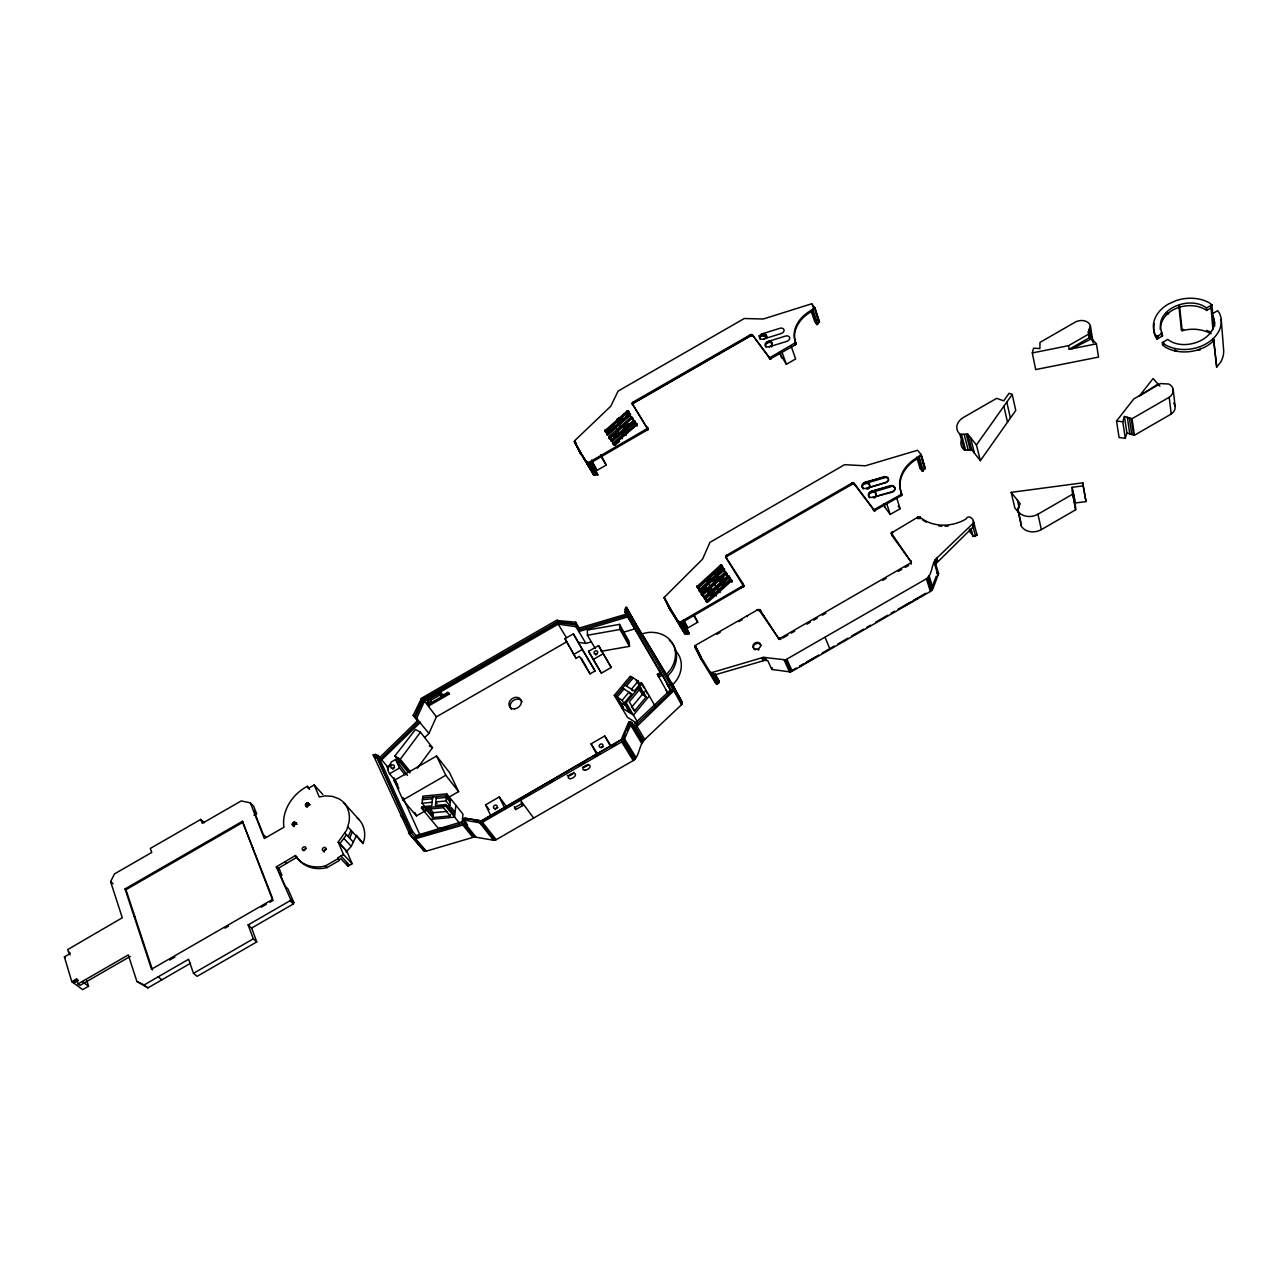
<?xml version="1.0" encoding="UTF-8"?>
<svg xmlns="http://www.w3.org/2000/svg" width="1288" height="1288" viewBox="0 0 1288 1288"><rect width="100%" height="100%" fill="white"/><g stroke="black" fill="none" stroke-linecap="round" stroke-linejoin="round"><path stroke-width="1.5" d="M811.005 310.456L814.805 321.807L816.995 324.64L819.426 321.759L814.789 307.574L811.617 303.807L763.269 319.005L744.255 318.522L618.095 391.085L610.786 406.203L574.915 440.48L574.512 442.154L591.289 470.635L578.908 450.542L586.652 461.973L588.761 462.489L647.462 428.469L632.295 403.82L632.971 402.146L750.566 334.639L752.562 335.057L769.612 357.823L795.743 342.528M752.128 334.687L770.192 358.966L795.517 344.749L794.841 340.129A32.925 24.52 -19.7 0 1 811.504 310.118L814.789 307.574M632.183 403.547L647.977 429.548L591.369 462.424L597.857 474.902L593.446 474.773L574.512 442.154M632.811 404.899L633.471 403.225L750.534 335.975L752.981 336.184M664.206 597.407L670.517 610.496L684.636 633.535L687.422 633.455L687.937 634.437L689.322 633.632L683.236 621.734L743.723 586.475L726.335 558.187L726.996 556.336L852.495 484.095L854.685 484.626L874.327 510.805L901.407 495.59L900.972 491.646A35.34 28.03 -16 0 1 917.942 458.415L922.433 471.36L925.106 468.269L921.097 454.535L917.587 450.253L865.359 465.805L844.606 464.678L709.946 542.361L702.54 559.153L664.206 597.407L684.636 633.535M660.873 673.753L624.938 612.009L625.726 607.356L671.451 682.672L682.286 702.733L681.529 704.697L644.757 739.441C638.687 745.06 639.975 755.718 633.213 760.58L496.186 839.695L493.513 840.227L474.37 836.959L426.28 851.159L423.237 850M633.406 727.269L673.061 689.724L669.889 683.928L671.644 683.992L671.451 682.672M309.619 804.678C306.431 807.93 303.066 804.066 308.025 802.955C311.149 804.147 306.286 808.494 305.481 805.225M581.081 454.696L576.976 445.745M295.516 822.613C293.567 831.001 290.589 817.558 297.142 824.304M294.936 824.24L294.598 823.402L293.873 826.188L292.247 824.497M975.274 535.309L977.109 535.309L976.771 534.069M1214.536 326.379L1214.793 322.773L1212.201 313.837L1217.675 310.682L1219.382 313.081A34.164 25.374 -9.2 0 1 1206.309 343.687A34.164 25.374 -9.2 0 1 1164.787 344.54L1162.323 342.576L1167.797 339.42C1184.735 353.137 1223.165 337.714 1212.201 313.837M911.083 561.922L891.328 533.007L917.845 517.164L922.385 518.855A36.257 28.916 -15.5 0 0 965.92 519.08C968.56 513.622 975.612 520.046 972.939 523.491L936.795 558.106C930.918 563.548 933.011 574.142 926.41 578.795L785.567 659.842L763.301 657.363L711.443 672.674L709.736 671.547L694.828 646.834L695.842 645.127L758.262 609.449L760.339 610.335L778.113 637.721C778 639.492 781.864 640.184 780.528 638.091L910.455 563.033L911.083 561.922L891.892 535.47L891.554 532.54M1160.263 329.454C1160.923 307.993 1190.756 299.476 1206.695 310.44L1211.074 307.929M462.167 822.05L462.956 814.145L446.743 793.859L422.85 796.161L422.061 803.245L425.04 806.835M429.226 807.737L428.84 811.279L426.135 808.027L425.99 809.363L432.8 817.574L450.188 815.948L450.317 814.612M453.891 810.78L453.537 814.322L450.913 811.07L451.283 807.528L453.891 810.78L450.687 811.07M455.839 805.225L454.616 817.156L430.852 819.361M459.397 823.048L445.471 805.869L445.616 804.533L435.457 805.483L436.423 796.596M445.616 804.533L449.512 809.331L449.834 805.789L445.954 800.959L446.743 793.859M446.662 806.079L449.834 805.789L450.43 800.46L446.55 795.63L422.657 797.932M450.188 815.948L443.491 807.705L443.636 806.369M432.8 817.574L433.332 812.712L430.659 809.476L430.273 813.018L432.945 816.238M432.736 796.95L431.77 805.837L421.659 806.803L421.514 808.139L438.178 828.168L448.015 827.266M375.516 754.382L410.695 832.257L409.697 834.044L373.23 754.913L375.516 754.382L379.928 759.679L381.731 759.807L420.403 722.359L417.376 720.845L413.174 715.404L421.562 698.193L556.271 620.43L575.736 622.217L579.214 628.061L578.827 631.555L627.675 616.952M921.097 454.535L917.603 457.304A35.372 28.046 -16.1 0 0 900.618 490.551L901.053 494.495L873.956 509.71L854.314 483.531L852.109 483L726.529 555.289L725.852 557.157L743.224 583.931L743.128 585.654L680.515 621.943L678.213 621.267L668.472 606.519L682.608 629.591L677.246 619.818M628.335 615.117L579.02 629.8L575.543 623.956L575.736 622.217M591.498 641.762L585.911 643.437L575.929 626.692L576.122 624.938L558.106 622.619L423.205 700.318L415.38 717.078L428.952 733.419L424.702 737.541M465.805 821.003L465 820.859L464.517 824.739L474.37 836.959M796.129 343.993L795.759 342.64M819.426 321.759L817.526 318.941M465.306 824.787L465.612 822.935M888.318 480.134C889.187 478.83 887.77 482.163 885.581 482.646L866.583 488.329A3.88 3.075 -18.6 0 1 861.978 486.606A3.88 3.075 -18.6 0 1 864.731 482.469L884.663 476.576L887.351 477.22L888.623 479.861M704.053 597.294L705.937 598.437L728.944 577.845L729.25 576.412L727.446 576.171L704.439 596.73L705.083 599.58L704.939 597.745L727.913 577.185L729.716 577.443M706.162 601.061L729.636 579.584L731.455 579.841L731.149 581.274L708.11 601.899L706.162 601.061L706.677 602.381M706.645 602.076L730.119 580.614L732.067 581.435M699.03 590.065L722.423 568.716L724.017 568.749L723.92 570.391L700.962 590.902C697.935 589.775 699.529 592.979 699.98 590.226L722.89 569.747L724.5 569.779M701.284 593.865L724.693 572.468L726.303 572.5L726.207 574.142L703.216 594.686C699.706 593.607 703.087 596.521 701.3 594.154M701.767 594.879L725.176 573.498L727.092 574.013M696.985 586.587L720.33 565.287L722.133 565.529L721.827 566.945L698.917 587.409L696.985 586.587L697.806 588.391M721.666 565.158L722.681 567.428L720.813 566.317L697.5 587.908M611.092 440.013L611.623 441.076L633.712 421.723C636.594 423.398 635.451 420.983 633.197 420.661L611.462 439.514L611.317 440.995L612.798 440.979L634.549 422.11M612.927 443.314L635.129 423.639L636.61 423.623L636.465 425.088L614.698 444.006C611.864 442.975 613.426 446.147 613.893 443.587L636.884 424.557L636.369 423.478M604.893 430.707L626.982 411.178L628.625 411.355L606.648 431.383L604.893 430.707L605.714 432.462M606.68 433.734L628.802 414.189L630.444 414.35L608.435 434.426L606.68 433.734L607.228 435.07M607.212 434.813L630.54 415.106L630.041 414.028M632.44 417.618L610.399 437.727L608.934 437.743L609.079 436.262L630.782 417.441C632.811 416.829 633.938 419.228 631.297 418.519L609.288 438.612M1090.421 325.945L1088.328 331.998L1090.292 337.166L1096.426 343.848L1098.535 357.082L1035.665 369.576L1032.316 352.944L1033.54 348.195L1039.915 348.565L1039.963 342.431L1075.641 321.871A10.352 7.744 -12.1 0 1 1090.421 325.945L1093.158 342.866M635.113 728.139L674.815 689.772L670.742 689.644L631.7 726.416M695.279 645.594L701.316 657.395L701.058 659.215L715.709 683.236L717.11 684.282L717.98 682.576M795.694 342.962L796.097 344.089M347.712 826.719L363.087 843.511L364.311 839.325A31.556 25.1 -43.3 0 0 356.873 817.622M350.98 830.293L348.243 836.637M352.381 831.823L349.644 838.15M356.213 836.025L351.238 846.345L346.134 852.044L346.842 851.239L338.229 842.03L346.73 829.987L348.984 822.485A32.039 25.277 -42.9 0 0 338.792 798.737L332.401 796.37L325.188 795.871L319.279 796.998L314.208 784.988L308.251 788.417L307.365 786.292A37.062 29.157 -42.7 0 0 283.972 827.218L264.33 838.536L250.339 802.891L241.242 800.911L202.28 823.354L200.799 819.377L150.326 848.438L151.726 852.463L114.487 873.908L110.591 881.636L122.296 917.764L67.668 949.594L70.051 954.923M922.433 471.36L919.938 468.124L920.453 466.385M1125.277 438.306L1126.903 433.01L1124.424 416.459L1132.039 418.697L1169.23 397.251A10.819 8.243 -9.1 0 0 1168.667 384.001L1160.44 383.583L1133.794 398.942L1116.535 421.015L1119.079 437.518L1125.277 438.306L1122.798 421.788L1124.424 416.459M934.718 560.763L938.598 573.546L933.043 588.439L930.387 591.466L792.233 671.225L789.447 671.805L771.818 669.454L772.317 667.812M373.279 754.575L375.694 757.875M935.684 563.983L974.501 525.536L972.633 525.536M465 820.859L416.072 835.574L414.092 839.132L462.891 825.045L467.592 825.093L463.422 819.909L464.05 818.17L481.052 820.939L622.056 739.57L630.025 721.634L631.732 722.504L643.05 741.421M901.632 493.884L901.825 495.22M932.898 585.01L936.295 576.187M69.069 954.183L64.4 956.871L71.806 981.665L76.507 978.944L78.005 983.935L128.317 954.923L136.898 981.488L144.095 984.95L188.612 959.27L193.474 973.326L197.128 976.336L256.779 941.914L253.317 938.807L248.133 924.929L290.025 900.763L290.605 899.394L276.324 866.856L295.354 855.57A36.74 29.093 -43.2 0 0 322.097 866.599L325.462 865.906L337.875 858.758L339.452 860.416L327.072 867.565L323.707 868.257A36.676 29.077 -43.2 0 1 296.997 857.228L295.354 855.57M248.133 924.929L251.611 928.068L293.358 903.967L293.938 902.614L287.884 888.849L285.389 886.418L279.399 872.781L281.895 875.244L278.916 868.386M463.422 819.909L479.732 822.807L482.453 822.259L621.702 741.888L624.519 738.781L631.732 722.504M617.016 418.986L620.542 421.16L623.682 413.947M623.424 738.716L625.018 735.126M627.401 729.749L630.589 722.584L630.025 721.634M428.952 733.419L436.407 716.853L566.607 641.859M416.893 717.835L424.493 701.123L558.171 624.149L575.929 626.692M379.928 759.679L418.89 721.602L414.672 716.16L422.496 699.4L557.511 621.637L575.543 623.956M1017.745 508.873L1020.225 503.705L1011.16 492.37L1082.789 482.823L1086.009 501.563L1075.174 502.98L1075.641 509.806L1041.348 529.61A14.055 11.302 -12 0 1 1026.906 530.753L1025.135 529.867A14.055 11.302 -12 0 1 1021.255 525.955L1017.745 508.873L1020.901 522.332M1020.901 525.15L1021.352 524.264M715.226 673.721L719.348 681.819L718.479 683.542L714.421 675.572M726.207 574.142L726.674 575.173L726.046 572.339M771.593 345.168L771.979 344.443A3.639 2.705 -21.4 0 0 771.206 341.835L770.514 341.481A3.639 2.705 -21.4 0 0 767.857 341.545L766.988 341.932A3.639 2.705 -21.4 0 0 766.022 346.456A3.639 2.705 -21.4 0 0 771.593 345.168L772.011 346.295A3.639 2.705 -21.4 0 1 771.415 346.939M626.129 416.04L629.188 413.19L627.932 410.969M378.076 755.396L412.434 831.324L411.419 833.111L376.257 755.267L378.076 755.396L388.139 767.503M629.14 412.434L627.498 412.257L605.441 432.027M339.807 843.721L346.536 834.769M294.807 822.195C299.476 823.241 292.907 826.365 292.424 823.579M632.311 402.79L632.827 403.869M439.578 693.54L440.899 696.261L442.283 694.152L441.092 692.542L427.101 700.591L428.308 702.202L431.061 701.928L429.741 699.207L426.988 699.465L428.308 702.202M819.265 322.081L814.853 308.202M980.377 460.637L1015.749 410.469L1012.223 394.418L1009.1 393.259L1003.722 400.826L996.638 398.346L963.376 417.505A13.685 10.626 -15 0 0 956.791 427.954L957.065 429.58A13.685 10.626 -15 0 0 959.689 433.815L964.487 450.059L971.828 449.915L980.377 460.637L976.433 444.956L967.803 434.185L960.397 434.362M976.433 444.956L1012.223 394.418M576.557 443.636L574.512 441.027M417.344 768.195L432.526 747.684L420.452 732.196L415.477 729.491L394.853 756.056L407.298 771.287M410.196 771.464L400.278 759.292L420.452 732.196M1216.677 367.08L1213.57 339.002L1216.677 367.08L1220.38 362.572A33.52 25.164 -8.7 0 0 1223.6 349.402L1221.217 319.488M1214.375 339.823L1213.232 341.207L1212.378 340.435L1213.795 340.531M649.297 695.971L633.422 715.082L621.685 707.692M1174.817 349.676L1174.962 351.302L1177.103 351.044M637.238 721.522L626.129 702.765L642.181 683.493L641.102 682.833L634.324 690.964L624.986 685.168M640.989 687.776L629.285 701.847L634.598 710.863L646.206 696.872L639.911 687.116L641.988 690.722L639.106 688.935L642.277 694.441L646.206 696.872M631.828 706.999L644.403 691.865M640.474 685.071L638.188 681.078L631.748 677.069L615.728 696.245L623.537 707.82L619.995 703.393M623.956 689L617.161 697.13L620.285 702.379M626.419 686.053L633.165 677.987M625.292 705.534L622.168 700.286L628.963 692.139L629.961 693.813M638.188 681.078L631.442 689.177L632.424 690.867M618.868 701.493L628.158 707.337L625.05 702.089L631.845 693.926L622.523 688.114M637.48 723.695L627.481 717.352L614.296 695.343L630.315 676.184L631.748 677.069M417.376 720.845L379.702 757.537M666.234 674.59L670.468 669.696A30.461 25.003 -29.1 0 0 648.347 632.456L641.955 633.744L667.281 676.506L671.515 671.628A30.413 24.987 -29.1 0 0 669.325 640.265M397.783 763.704L400.616 760.95M707.659 592.174L711.604 588.648L711.121 587.634M719.509 581.58L723.808 577.732M710.268 596.022L712.811 593.736M722.246 585.299L725.112 582.723M710.879 578.199L707.112 581.548L706.613 580.534M715.162 574.368L722.31 567.976M706.661 587.28L701.461 591.917L700.962 590.902M714.373 580.373L718.672 576.541M819.071 322.274L814.644 308.508M613.909 436.213L616.904 433.621M623.151 428.196L628.576 423.494M621.782 434.7L626.918 430.24M619.576 441.285L615.229 445.068L614.698 444.006M608.628 431.19L614.457 426.151L613.925 425.088M623.424 418.375L618.015 423.06L617.499 421.997M973.068 527.162L975.563 536.388L973.1 536.371L971.039 532.395M1157.96 384.033L1139.349 396.092L1153.066 378.543L1159.908 386.159M296.997 857.228L277.999 868.498L277.258 866.744M352.123 863.701L343.51 854.556L337.553 857.985L339.13 859.66L340.853 858.661L347.921 866.116L352.123 863.701L346.971 851.545L338.374 842.352M573.74 654.433L582.192 649.555L595.088 670.968L590.065 673.866L579.439 656.381L576.106 658.297L573.74 654.433L564.981 638.671L573.369 633.841L595.088 670.968M407.475 775.424L395.609 759.485L391.359 761.933L387.559 769.5L389.507 773.782L396.43 782.074M391.375 764.509L387.092 766.988L388.38 769.838M588.584 651.358L598.55 645.61L606.648 659.392L611.253 667.474L601.351 673.173L588.584 651.358L601.351 673.173M389.507 773.782L399.522 768.002L405.237 774.957M593.172 659.488L603.17 653.741L611.253 667.474M1162.211 333.463L1162.501 335.91L1157.043 339.066L1156.753 336.619L1162.211 333.463C1151.858 309.732 1189.532 294.727 1206.486 307.961L1206.695 310.44M1206.486 307.961L1211.944 304.805L1209.432 302.889A34.164 25.374 -9.2 0 0 1176.266 300.539L1168.409 304.032A34.164 25.374 -9.2 0 0 1155.111 334.204L1156.753 336.619M424.863 811.07L416.426 815.932L402.967 799.977L394.128 780.512L436.584 756.024L449.464 772.478L458.609 791.605L448.482 797.433M1213.022 338.744L1213.232 341.207A34.116 25.358 -9.1 0 1 1165.077 346.987L1162.613 345.023L1163.692 344.395L1163.418 341.948M72.804 982.406L77.505 979.685L76.507 978.944M683.703 620.719L687.808 627.948L697.742 622.217L694.409 615.584M73.786 983.13L78.488 980.426M884.615 506.844L890.201 514.443L900.119 508.728L896.69 497.893M130.233 956.42L79.985 985.4L78.005 983.935M402.967 799.977L445.777 775.296L458.609 791.605M86.843 980.571L88.566 986.254L82.657 989.651L71.806 981.665M1212.378 340.435L1213.232 339.952M716.788 634.34L720.185 632.376M738.877 621.589L742.274 619.641M657.331 674.349L658.973 677.118L662.37 675.17L671.112 691.044L667.748 692.976L657.331 674.349L660.728 672.384M658.152 675.749L661.549 673.785M169.742 960.011L174.91 957.016M224.949 928.165L228.411 926.169M261.19 907.251L266.358 904.273M269.82 902.276L273.265 900.296M136.898 981.488L147.895 987.896L190.576 963.263M193.474 973.326L253.317 938.807M490.519 815.127L485.528 804.887L499.245 796.966L506.345 806.352M597.391 755.525L591.063 743.868L604.748 735.963L610.963 745.849M782.702 638.107L787.87 635.113M791.315 633.133L794.777 631.136M806.851 624.165L810.297 622.185M813.742 620.188L817.188 618.192M822.372 615.213L825.817 613.217M882.747 580.373L886.192 578.376M898.267 571.405L901.729 569.425M905.174 567.428L908.62 565.432M1126.903 433.01L1134.438 435.247L1171.195 414.044A10.707 8.211 -8.8 0 0 1173.642 403.128M509.581 805.757L513.059 803.744M525.23 796.709L528.708 794.712M549.574 782.669L553.051 780.657M579.149 765.603L584.366 762.593M594.798 756.555L600.015 753.544M612.186 746.525L615.664 744.512M522.719 805.58L521.415 803.825L514.524 807.801L515.828 809.556L522.719 805.58L521.221 802.601M1017.295 509.758L1017.649 510.579A14.2 11.367 -12.3 0 0 1021.561 514.508L1023.348 515.393A14.2 11.367 -12.3 0 0 1037.951 514.202L1072.63 494.19L1072.163 487.315L1083.111 485.85L1086.009 501.563M796.274 668.005L791.09 671L790.655 670.018L790.88 671.756L785.567 659.842M799.719 666.009L803.165 664.028M806.626 662.032L818.701 655.061M822.147 653.064L834.238 646.093M837.683 644.097L848.035 638.124M851.481 636.127L863.572 629.156M867.017 627.159L870.463 625.163M875.647 622.185L887.722 615.197M891.167 613.217L894.629 611.22M898.074 609.224L910.149 602.253M913.611 600.256L925.686 593.285M904.788 605.714L918.425 597.825M799.59 666.572L813.259 658.683M632.022 403.772L751.162 335.315M592.142 461.877L596.908 470.426L606.213 465.081L600.9 454.632M780.109 353.942L786.372 364.295L795.662 358.95L791.025 345.892M430.401 700.559L440.238 694.892M428.437 704.311L448.562 692.719L449.222 694.087L429.097 705.679L427.069 702.491L427.729 703.844L431.061 701.928M440.899 696.261L447.886 692.236L449.222 694.087M242.386 821.309L272.428 899.491L151.533 969.204L125.033 888.913L242.386 821.309L272.589 898.509M253.897 815.24L256.586 813.678L253.672 806.272L250.339 802.891M1032.316 352.944L1068.573 345.667L1089.696 333.512M125.033 888.913L125.966 889.702L243.223 822.147M1068.573 345.667L1069.217 349.289L1090.292 337.166M1072.019 348.742L1091.644 338.68M920.34 517.245L920.936 518.484L917.587 518.533L917.249 517.438M765.909 347.068A3.639 2.705 -21.4 0 1 767.407 343.059L768.26 342.672A3.639 2.705 -21.4 0 1 770.916 342.608L771.625 342.962A3.639 2.705 -21.4 0 1 772.156 343.477M866.583 488.329L886.514 482.243M870.302 491.71L890.121 485.753A3.912 3.107 -17.7 0 1 894.806 487.492A3.912 3.107 -17.7 0 1 892.053 491.646L873.103 497.216A3.896 3.091 -18.4 0 1 870.302 491.71L870.672 492.805A3.896 3.091 -18.4 0 0 869.803 497.86M870.672 492.805L890.716 486.784M778.371 638.011L780.528 638.091M762.158 333.85L779.739 328.327A3.623 2.689 -21 0 1 783.957 329.744A3.623 2.689 -21 0 1 781.301 333.479L763.687 339.018M767.857 341.545L785.374 336.12A3.639 2.705 -20.9 0 1 789.608 337.553A3.639 2.705 -20.9 0 1 786.952 341.32L769.387 346.746M712.65 675.54L764.686 660.358L767.729 660.567L771.818 669.454M864.731 482.469L884.84 477.14L887.963 477.8M865.101 483.564L884.035 477.896A3.88 3.075 -17.9 0 1 885.017 477.687M627.143 613.861L579.214 628.061M623.167 632.344L634.34 629.011M871.235 491.308L890.298 486.301A3.912 3.107 -17.7 0 1 893.953 491.195M873.103 497.216L892.23 492.193A3.912 3.107 -17.7 0 0 893.148 491.774M770.691 358.933L770.449 357.758M1178.939 306.48L1181.402 329.953L1183.672 329.454M1181.402 329.953L1182.159 330.758C1191.754 328.005 1202.348 329.004 1211.171 333.689M1069.217 349.289L1096.426 343.848M770.111 357.839L770.53 358.95M601.077 651.309L629.478 646.351L629.011 641.263L619.512 624.374L587.36 630.074L587.409 635.258L595.314 648.621M587.409 635.258L619.979 629.494L629.478 646.351M874.327 509.726L874.697 510.805M422.448 799.703L432.543 798.737M436.23 798.383L446.324 797.401L450.236 802.231M422.061 803.245L432.156 802.279M445.954 800.959L435.843 801.925L437.099 803.471M421.514 808.139L445.471 805.869M425.99 809.363L443.491 807.705M430.144 813.002L446.823 811.44M636.707 627.32L637.85 627.675M624.938 612.009L668.086 684.83L670.42 684.894L625.066 609.192M758.841 335.878L766.521 336.442M936.65 573.369L938.598 573.546M864.329 482.726L868.096 483.113M1116.535 421.015L1122.798 421.788M578.103 642.293L585.911 643.437M464.743 819.039L468.526 819.667M474.193 820.585L477.961 821.197M465.081 818.138L481.728 820.955L621.299 739.537L628.882 721.715L630.589 722.584M1167.604 312.308L1168.651 313.837L1166.316 314.353M759.356 610.48L779.176 639.251M626.403 607.356L633.825 620.703M769.741 358.837L769 357.452M413.174 715.404L414.672 716.16M429.242 745.881L432.526 747.684M394.853 756.056L400.278 759.292M640.216 690.851L643.082 692.638L645.143 696.212M421.208 698.579L424.493 701.123L436.407 716.853M614.296 695.343L622.168 700.286M625.05 702.089L626.129 702.765M634.598 710.863L631.426 706.645M873.328 509.468L873.828 510.644M622.056 739.57L634.871 759.244M82.674 981.891L88.566 986.254M64.4 956.871L65.398 957.612M68.361 951.848L70.341 953.345M964.487 450.059L963.794 449.512A13.54 10.578 -14.8 0 1 961.186 445.294L960.912 443.668A13.54 10.578 -14.8 0 1 961.347 440.335M144.095 984.95L147.895 987.896M1197.937 349.789L1200.062 349.966L1200.48 348.324M158.15 976.835L161.902 979.814M142.501 941.834L143.435 942.607M133.936 915.881L134.87 916.654M132.6 911.824L133.533 912.596M110.591 881.636L113.086 883.745M200.799 819.377L204.277 822.694M290.605 899.394L293.938 902.614M262.14 872.861L262.993 873.683M290.025 900.763L293.358 903.967M252.4 847.23L253.237 848.067M276.324 866.856L279.657 870.125M284.825 861.64L286.483 863.298M265.698 836.878L263.203 834.383L254.09 811.15L256.586 813.678M325.462 865.906L327.072 867.565M293.02 822.758L294.646 824.449M292.666 823.145L294.292 824.835M292.279 824.03L293.906 825.721M292.344 824.9L293.97 826.59M294.356 822.163L295.982 823.853M293.889 822.259L295.516 823.95M293.439 822.452L295.065 824.143M340.934 856.037L349.563 865.166M306.238 803.519L307.848 805.225M305.9 803.889L307.494 805.612M305.642 804.324L307.252 806.047M305.498 804.791L307.108 806.497M305.578 805.644L307.188 807.351M308.025 802.955L310.006 804.823M307.574 802.923L309.184 804.646M307.108 803.02L308.718 804.726M306.657 803.213L308.251 804.936M344.234 838.794L351.238 846.345M344.975 833.078L353.508 842.336M307.365 786.292L309.539 789.431M356.47 835.204L363.087 843.511M314.208 784.988L322.837 794.455M343.96 802.859L359.255 819.86M585.895 460.846L588.02 464.372M414.366 839.213L425.024 851.271M409.423 833.916L424.444 851.126M408.457 832.901L423.945 850.869M410.695 832.257L415.074 837.345L464.759 822.791L466.465 823.08L466.111 824.819L475.932 837.039M415.927 839.148L426.28 851.159M415.3 839.277L425.652 851.288M414.978 839.293L425.33 851.304M412.434 831.324L416.072 835.574M400.536 815.32L404.239 819.635M679.549 623.634L682.366 629.188L673.302 613.845M373.343 755.557L375.806 758.519M394.128 780.512L397.799 784.891M423.639 809.186L425.636 811.585M397.557 757.682L409.987 772.897M462.891 825.045L472.76 837.248M1019.758 514.041L1014.815 507.842L1011.16 492.37M480.633 822.839L494.399 840.259M479.732 822.807L493.513 840.227M482.453 822.259L496.186 839.695M494.85 840.211L481.1 822.774L481.052 820.939M480.875 822.823L494.624 840.243M485.528 804.887L489.134 809.54M427.729 703.844L429.097 705.679M898.122 506.039L900.119 508.728M520.529 800.283L533.651 818.073M1162.501 335.91L1161.068 332.546M1157.043 339.066L1155.417 336.651A34.116 25.358 -9.1 0 1 1154.37 323.61M591.063 743.868L597.391 753.689M601.899 458.126L606.213 465.081M693.797 615.841L697.742 622.217M621.702 741.888L633.213 760.58M590.596 463.1L597.857 474.902M623.617 740.262L635.097 758.986M623.134 740.793L634.63 759.501M622.877 741.051L634.372 759.743M715.291 675.186L719.348 681.819M683.236 623.666L689.322 633.632M554.226 623.537L554.822 624.503M624.519 738.781L635.982 757.505M623.843 739.988L635.322 758.696M566.317 637.512L558.171 624.149L557.446 619.979M564.981 638.671L576.106 658.297M630.476 724.758L641.81 743.643M631.49 722.874L642.809 741.775M631.265 723.228L642.583 742.146M636.836 726.142L644.757 739.441M635.628 727.446L643.565 740.729M635.37 727.784L643.308 741.067M642.068 634.791L626.596 607.437M673.157 687.084L682.077 702.105M582.756 456.21L591.079 470.281L587.747 464.066M667.007 684.073L669.454 688.243L666.83 683.461M666.105 690.175L667.748 692.976M636.031 679.758L639.073 685.071M641.102 682.833L644.129 688.146M645.224 690.062L647.268 693.652M642.181 683.493L654.868 705.76M598.55 645.61L603.17 653.741M619.512 624.374L619.947 627.884L629.446 644.757M573.369 633.841L582.192 649.555M581.355 658.249L590.065 673.866M586.764 462.44L591.079 470.281M635.548 623.988L637.48 627.353M625.726 607.356L627.369 610.335M668.086 684.83L670.742 689.644M657.814 667.393L660.583 672.4M604.748 735.963L610.238 745.913M678.116 621.412L682.366 629.188M671.676 683.3L682.318 702.958M671.692 683.751L682.27 703.409M668.086 677.987L672.159 685.425L676.361 680.563A30.204 24.907 -29.1 0 0 675.331 650.456M674.751 690.014L682.205 703.651M674.654 690.239L682.125 703.876M674.059 691.06L681.529 704.697M671.628 683.075L682.254 702.507M574.384 441.478L580.936 454.165M588.503 462.569L595.024 475.063M588.246 462.601L594.766 475.111M587.747 462.617L594.509 475.111M587.521 462.569L594.042 475.063M586.926 462.279L593.816 474.982M574.448 441.172L580.969 453.875M589.244 462.279L595.716 474.789M588.761 462.489L595.265 474.998M664.173 597.568L670.34 609.723M664.141 597.906L670.517 610.496M591.514 460.025L596.908 470.426M679.694 622.056L685.812 633.954M679.42 622.04L685.554 633.938M679.162 621.975L685.297 633.873M678.712 621.766L685.055 633.793M694.908 646.19L700.962 657.991M694.86 646.415L700.865 658.635M694.86 647.043L701.058 659.215M680.515 621.943L686.633 633.841M680.241 622.007L686.359 633.905M679.967 622.056L686.085 633.954M711.137 672.61L717.11 684.282M710.574 672.352L716.82 684.186M683.574 619.689L687.808 627.948M710.091 671.998L716.289 683.88M709.736 671.547L715.709 683.236M695.134 645.787L701.058 657.782M713.101 672.577L714.599 675.524M712.441 672.706L713.938 675.653M712.103 672.739L713.6 675.669M711.765 672.722L713.278 675.669M711.443 672.674L712.956 675.62M606.648 431.383L607.179 432.446M609.079 436.262L609.61 437.324M609.771 437.952L610.303 439.015M611.027 440.287L611.575 441.623M605.328 429.934L605.859 430.997M606.342 431.528L606.873 432.591M607.131 432.961L607.646 434.024M608.87 436.503L609.981 439.015M605.119 430.16L605.65 431.239M606.906 433.203L607.292 434.523M608.644 437.051L609.691 438.934M604.974 430.434L605.956 432.591M514.347 806.562L515.828 809.556M613.362 442.525L613.893 443.587M614.392 444.135L614.907 445.197M611.462 439.514L611.993 440.577M613.152 442.766L613.668 443.829M614.054 444.215L614.585 445.278M610.399 437.727L610.931 438.789M611.253 439.755L611.784 440.818M612.991 443.024L614.263 445.278M610.093 437.872L610.625 438.934M499.245 796.966L505.138 808.896M621.959 437.695L622.474 438.757M617.87 431.255L618.385 432.333M615.809 428.035L616.34 429.097M699.947 591.111L700.447 592.126M697.194 585.992L697.694 587.006M699.094 589.759L699.593 590.773M699.626 591.015L700.125 592.029M697.05 586.282L697.549 587.296M705.937 598.437L706.436 599.451L705.599 598.582M706.613 600.192L707.096 601.206M706.371 600.466L706.871 601.48M625.598 434.539L626.113 435.602M703.216 594.686L703.715 595.7M704.439 596.73L704.939 597.745M705.244 598.662L705.744 599.677M706.226 600.755L706.726 601.77M623.682 431.528L624.197 432.607M704.214 596.988L704.697 598.018M704.906 598.646L705.405 599.661M701.735 592.995L702.218 594.01M702.894 594.831L703.377 595.861M698.917 587.409L699.4 588.423M700.64 591.047L701.139 592.061M702.54 594.911L703.039 595.925M704.021 597.906L704.826 599.419M619.303 425.008L619.818 426.087M699.481 589.212L699.98 590.226M700.286 591.111L700.785 592.126M701.493 593.253L701.992 594.267M702.202 594.895L702.685 595.925M697.436 585.718L697.919 586.748M699.255 589.469L699.754 590.484M701.348 593.543L701.847 594.573M701.88 594.815L702.379 595.829M618.82 417.618L620.542 421.16M627.61 410.969L628.125 412.047M628.319 412.627L628.834 413.69M629.108 414.044L629.623 415.122M630.782 417.441L631.297 418.519M627.288 411.049L627.803 412.112M628.802 414.189L629.317 415.251M713.616 591.578L714.099 592.593M626.982 411.178L627.498 412.257M708.77 583.931L709.253 584.945M636.61 423.623L637.109 424.686M634.678 420.645L635.483 422.4M636.079 423.414L636.594 424.493M634.147 420.435L635.274 422.947M635.757 423.414L636.272 424.493M636.465 425.088L636.98 426.167M633.841 420.435L634.34 421.514M635.435 423.494L635.95 424.573M632.022 417.296L633.004 419.469M633.503 420.516L634.018 421.595M635.129 423.639L635.628 424.702M631.732 417.231L632.247 418.31M632.344 418.664L632.859 419.727M633.197 420.661L633.712 421.723M628.464 411.162L629.252 412.933M629.751 413.963L630.251 415.042M631.426 417.231L631.925 418.31M629.43 413.963L629.945 415.042M630.138 415.621L630.637 416.7M631.088 417.312L631.603 418.375M715.79 595.024L716.289 596.038M628.528 412.385L629.043 413.464M436.584 756.024L445.777 775.296M717.464 588.133L717.947 589.147M714.727 584.414L715.21 585.428M712.457 580.63L712.94 581.661M632.247 402.935L632.666 404.48M644.886 430.305L645.401 431.367M719.654 591.578L720.121 592.593M647.494 427.133L648.17 428.743M647.655 427.858L648.073 429.339M647.462 428.469L647.977 429.548M647.349 428.663L647.703 429.918M647.027 429.017L647.526 430.079M646.624 429.306L647.123 430.369M632.971 402.146L633.471 403.225M763.301 657.363L764.686 660.358M720.33 565.287L720.813 566.317M761.611 657.701L762.995 660.696M729.974 579.439L730.441 580.469M728.123 575.945L728.589 576.976M728.944 577.845L729.427 578.876L729.185 577.588M726.303 572.5L727.124 574.319M729.636 579.584L730.119 580.614M727.768 576.01L728.251 577.04M723.759 568.604L724.693 570.004M725.724 572.258L726.191 573.289M726.432 573.885L726.899 574.915M727.446 576.171L727.913 577.185M764.991 657.395L766.376 660.39M721.94 565.319L722.729 566.833M723.437 568.507L723.92 569.538M725.369 572.242L725.852 573.273M724.146 570.133L724.629 571.164M725.031 572.323L725.498 573.353M721.361 565.078L721.827 566.108M722.053 566.688L722.536 567.718M723.099 568.507L723.566 569.538M723.92 570.391L724.387 571.421M724.693 572.468L725.176 573.498M721.006 565.062L721.489 566.092M722.745 568.572L723.228 569.602M720.668 565.142L721.135 566.173M722.423 568.716L722.89 569.747M731.246 579.616L732.051 581.146M730.988 579.455L732.003 581.741M729.25 576.412L729.845 577.716M730.666 579.375L731.133 580.405M731.375 581.017L731.858 582.047M728.783 576.042L729.797 578.328M730.328 579.375L730.795 580.389M728.461 575.945L728.944 576.976M746.895 615.68L747.362 616.694M395.609 759.485L399.522 768.002M414.816 812.422L416.426 815.932M726.529 555.289L726.996 556.336M740.519 587.425L740.986 588.455M725.933 555.836L726.416 556.867M725.836 555.997L726.191 557.382M725.691 556.513L726.335 558.187M393.967 777.759L398.861 788.53M402.951 797.497L420.081 835.188M743.353 585.219L743.82 586.249M743.256 585.444L743.723 586.475M743.128 585.654L743.595 586.684M742.983 585.863L743.434 586.877M742.79 586.04L743.256 587.07M742.371 586.362L742.838 587.376M757.022 609.852L758.085 610.593L757.618 609.578M743.224 583.931L743.917 585.799M743.418 584.994L743.884 586.024M759.743 609.755L760.194 610.786M759.485 609.626L759.936 610.657M759.196 609.53L759.662 610.544M784.118 659.907L789.447 671.805M763.478 615.165L763.929 616.179M760.339 610.335L760.789 611.349M759.968 609.932L760.435 610.947M786.936 659.311L792.233 671.225M785.326 659.891L790.639 671.789M769.161 623.939L769.628 624.954M785.084 659.907L790.397 671.821M780.077 638.284L780.528 639.299M779.852 638.333L780.303 639.347M779.385 638.381L780.061 639.379M779.159 638.365L779.61 639.363M778.934 638.317L779.385 639.315M667.152 382.504L667.635 383.599M346.536 862.847L347.921 866.116M763.027 534.262L763.478 535.309M338.229 842.03L343.51 854.556M825.077 637.302L830.019 649.41M750.791 334.574L751.226 335.701M750.566 334.639L750.985 335.766M750.115 334.848L750.534 335.975M751.725 334.558L752.353 335.733M751.5 334.526L751.918 335.653M751.274 334.51L751.451 335.669M251.611 928.068L256.779 941.914M770.771 357.613L771.19 358.74M769.773 357.839L770.353 358.966M769.467 357.774L770.031 358.933M765.04 333.898L765.458 335.041M765.925 337.392L766.328 338.519M766.988 341.932L767.407 343.059M770.804 341.626L771.222 342.769M779.707 352.445L781.736 358.032M781.671 351.27L786.372 364.295M795.662 343.075L796 344.315L795.517 343.284M795.115 343.622L795.517 344.749M852.624 482.887L852.994 483.982M852.366 482.936L852.736 484.03M852.109 483L852.495 484.095M851.626 483.209L852.012 484.304M854.008 483.225L854.685 484.626M853.606 483L854.185 484.191M853.38 482.936L853.751 484.03M853.139 482.903L853.509 483.982M852.881 482.887L853.252 483.966M875.051 509.485L875.405 510.579M874.697 509.646L874.874 510.773M874.15 509.726L874.327 510.805L873.618 509.629M873.103 509.243L873.473 510.338M812.1 304.097L813.791 309.217M812.905 309.442L817.816 324.238M816.995 324.64L811.891 311.277A32.908 24.52 -19.7 0 0 795.243 341.256M125.966 889.702L152.483 969.961M892.359 531.783L892.713 532.862M891.715 532.33L892.069 533.409M891.425 532.781L891.682 534.085M891.264 533.264L891.892 535.47M883.729 503.656L884.92 507.263M886.691 503.656L890.201 514.443M924.961 467.818L921.226 455.115M911.035 561.214L911.421 562.502M910.809 560.779L911.373 563.226M910.938 562.405L911.276 563.468M910.809 562.631L911.147 563.693M910.648 562.84L910.986 563.903M887.915 480.939L887.303 481.648M927.569 577.958L931.546 590.629M901.053 494.495L901.407 495.59M930.87 590.29L930.532 589.26L932.029 590.129L928.068 577.459M926.41 578.795L930.387 591.466M929.083 575.752L933.043 588.439M928.487 576.927L932.448 589.598M928.278 577.201L932.238 589.872M901.713 493.529L902.019 494.866M927.827 577.716L931.788 590.387M918.811 516.971L919.149 518.05M918.489 517.003L918.827 518.098M918.167 517.068L918.505 518.162M917.845 517.164L918.183 518.259M934.025 562.228L937.922 574.995M920.067 517.132L920.405 518.227M919.777 517.052L920.099 518.13M919.455 516.987L919.793 518.082M919.149 516.971L919.471 518.05M935.635 559.378L936.618 562.598M935.378 559.716L936.36 562.937M935.136 560.055L936.118 563.275M934.927 560.409L935.893 563.629M936.795 558.106L937.761 561.327M918.666 460.315L920.131 465.274M916.686 457.095L919.938 468.124M921.194 455.244L924.929 468.751M920.968 455.582L924.736 468.961M919.117 456.58L923.319 470.941M969.365 529.094L970.379 532.83M971.136 529.143L973.1 536.371M973.567 522.461L974.372 525.971M972.939 523.491L973.825 526.776M973.277 520.996L977.109 535.309M961.492 434.314L965.581 450.011M964.116 434.281L968.174 449.979M967.803 434.185L971.828 449.915M966.225 434.233L970.267 449.947M970.476 437.534L974.485 453.231M1017.391 500.163L1019.194 507.875M1003.867 406.203L1007.506 422.174M1006.797 402.081L1010.388 418.069M1037.951 514.202L1041.348 529.61M1073.645 494.093L1074.772 499.969M1072.163 487.315L1075.174 502.98M1072.373 490.374L1075.383 506.007M1072.485 492.096L1075.496 507.73M1072.598 493.755L1075.641 509.806M1088.65 331.08L1089.873 338.583M1088.328 331.998L1089.245 337.633M1089.857 327.555L1091.999 340.708M1089.262 329.309L1090.791 338.712M1127.338 417.312L1129.769 433.863M1131.218 418.455L1133.617 435.006M1129.367 417.908L1131.782 434.459M1132.039 418.697L1134.438 435.247M1157.832 335.991L1158.121 338.438M1169.23 397.251L1171.195 414.044M1162.323 342.576L1162.613 345.023M1173.175 389.379L1175.107 406.219M1179.502 305.32L1182.159 330.758M1082.789 482.823L1083.111 485.85M1211.944 304.805L1212.62 312.807M1212.958 316.816L1213.795 326.814M1210.849 305.433L1212.91 329.535M619.947 627.884L619.979 629.494M573.885 772.204A3.977 2.174 -28.2 0 1 571.051 775.07A3.977 2.174 -28.2 0 1 567.284 775.408M588.197 764.46A3.977 2.174 -28.5 0 1 582.546 767.197M495.461 809.605A1.996 1.642 -38.6 0 1 498.005 807.753M601.287 747.716A1.98 1.658 -33.1 0 1 603.492 746.75M392.985 769.371A1.932 1.546 -39.8 0 1 393.355 768.501M393.677 768.131A1.932 1.546 -39.8 0 1 394.547 767.632M595.861 655.141A1.916 1.562 -30.8 0 1 596.811 654.079M303.871 850.805A1.996 1.578 -44 0 1 303.904 850.338L305.063 848.744A1.996 1.578 -44 0 1 305.997 848.454M324.222 852.173A2.013 1.594 -43.8 0 1 326.476 849.066M867.887 489.021A3.88 3.075 -18.6 0 0 869.287 487.717L869.69 486.928A3.88 3.075 -18.6 0 0 868.756 483.998L867.967 483.58A3.88 3.075 -18.6 0 0 863.298 488.989M866.776 488.877A3.88 3.075 -18.6 0 0 869.11 487.17L869.497 486.381A3.88 3.075 -18.6 0 0 868.563 483.451L867.79 483.032A3.88 3.075 -18.6 0 0 864.908 483.016M873.296 497.748A3.896 3.091 -18.4 0 0 875.647 496.041L876.033 495.236A3.896 3.091 -18.4 0 0 875.083 492.29L874.31 491.871A3.896 3.091 -18.4 0 0 871.413 491.855M874.407 497.893A3.896 3.091 -18.4 0 0 875.824 496.588L876.21 495.783A3.896 3.091 -18.4 0 0 875.277 492.837L874.488 492.419A3.896 3.091 -18.4 0 0 871.59 492.402M886.917 477.896A3.88 3.075 -17.9 0 1 887.706 478.315M893.373 486.848A3.912 3.107 -17.7 0 1 894.178 487.267M759.034 649.571A3.977 3.3 -24.3 0 1 758.085 649.989M755.171 649.876A3.977 3.3 -24.3 0 1 755.042 644.258A3.977 3.3 -24.3 0 1 761.031 645.578M948.21 526.019A36.225 28.899 -15.5 0 1 945.054 526.229M941.93 526.212A36.225 28.899 -15.5 0 1 938.855 525.971M926.249 522.139A36.225 28.899 -15.5 0 1 922.707 519.95M1206.663 330.436A33.52 25.164 -8.7 0 1 1210.318 331.998M766.682 337.858A3.623 2.689 -21.5 0 0 765.925 335.266L765.217 334.912A3.623 2.689 -21.5 0 0 760.983 335.91A3.623 2.689 -21.5 0 0 760.226 339.356M511.481 709.334A6.633 5.361 -34.7 0 1 513.188 700.608A6.633 5.361 -34.7 0 1 522.123 701.622M766.279 336.715L765.893 337.44A3.623 2.689 -21.5 0 1 761.047 339.082A3.623 2.689 -21.5 0 1 759.968 335.427A3.623 2.689 -21.5 0 1 764.814 333.785L765.507 334.139A3.623 2.689 -21.5 0 1 766.279 336.715M629.285 709.237L626.419 707.434L628.528 710.976L631.378 712.763L629.285 709.237M687.148 633.616L681.046 621.702L687.1 633.632M595.7 654.191A1.916 1.562 -30.8 0 0 597.535 651.583A1.916 1.562 -30.8 0 0 594.364 651.841A1.916 1.562 -30.8 0 0 595.7 654.191M495.091 808.671A1.996 1.658 -38.6 0 0 497.023 805.886A1.996 1.658 -38.6 0 0 493.819 806.079A1.996 1.658 -38.6 0 0 495.091 808.671M600.916 747.475A1.98 1.658 -33.1 0 0 602.8 744.722A1.98 1.658 -33.1 0 0 599.532 744.947A1.98 1.658 -33.1 0 0 600.916 747.475M392.293 768.34A1.932 1.546 -39.7 0 0 394.225 765.652A1.932 1.546 -39.7 0 0 391.166 765.877A1.932 1.546 -39.7 0 0 392.293 768.34M584.897 770.208A3.977 2.174 -28.5 0 0 590.129 766.07A3.977 2.174 -28.5 0 0 584.446 766.279A3.977 2.174 -28.5 0 0 584.897 770.208M570.278 778.66A3.977 2.174 -28.2 0 0 575.495 774.523A3.977 2.174 -28.2 0 0 569.779 774.732A3.977 2.174 -28.2 0 0 570.278 778.66M304.209 850.289A1.996 1.578 -44 0 0 305.546 847.23A1.996 1.578 -44 0 0 302.406 848.212A1.996 1.578 -44 0 0 304.209 850.289M324.286 850.869A2.013 1.594 -43.7 0 0 325.606 847.81A2.013 1.594 -43.7 0 0 322.467 848.792A2.013 1.594 -43.7 0 0 324.286 850.869M755.621 649.152A3.977 3.3 -24.3 0 0 760.564 644.564A3.977 3.3 -24.3 0 0 754.172 643.581A3.977 3.3 -24.3 0 0 755.621 649.152M514.411 708.883A6.633 5.377 -34.7 0 0 520.883 699.787A6.633 5.377 -34.7 0 0 510.112 700.608A6.633 5.377 -34.7 0 0 514.411 708.883"/></g></svg>
